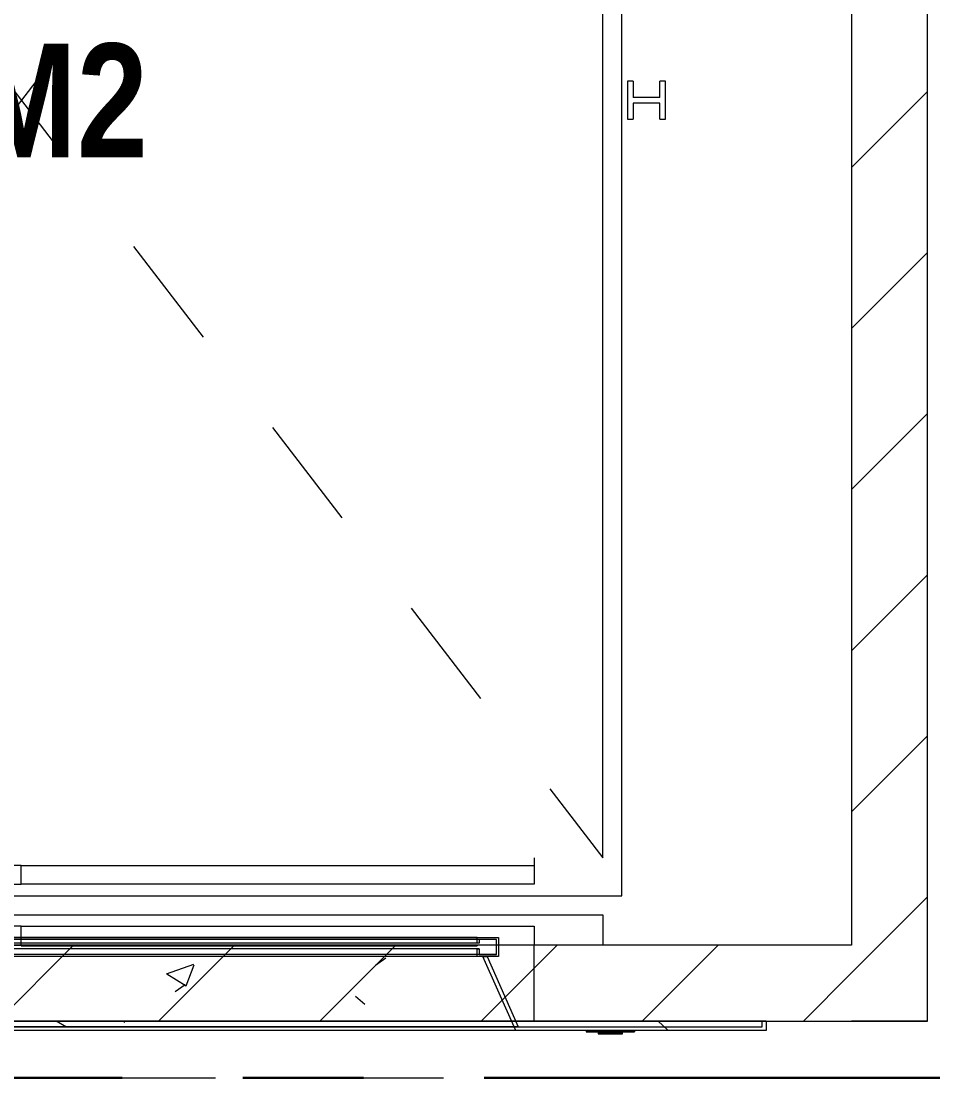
# Model space of a CAD drawing. Header units: millimetres. Extents: x -4000 to 187956, y -58990 to 162485.
# Drawn here: x 57964 to 60364, y 73450 to 76233 of the extents above; entities that cross this region are included whole.
import ezdxf

# ---------------------------------------------------------------- set-up
doc = ezdxf.new("R2010")
doc.units = ezdxf.units.MM
for name, pattern in [('Dash', [600, 300, -300]), ('Dash_2_', [635, 317.5, -317.5]), ('Grid Line', [2222.5, 1270, -317.5, 317.5, -317.5]), ('Grid Line 12_5mm', [2150, 1250, -300, 300, -300])]:
    doc.linetypes.add(name, pattern=pattern)
for name, color, linetype, lineweight in [('A-ANNO-NOTE', 131, 'Continuous', 9), ('A-DETL-GENF', 92, 'Continuous', 9), ('A-DOOR', 31, 'Continuous', 13), ('A-DOOR-HDLN', 31, 'Dash_2_', 13), ('A-WALL', 113, 'Continuous', 13), ('A-WALL-PATT', 111, 'Continuous', 13), ('S-GRID', 1, 'Continuous', 30)]:
    doc.layers.add(name, color=color, linetype=linetype, lineweight=lineweight)
doc.styles.add('Arial_B', font='arialbd.ttf', dxfattribs={"width": 0.8, "height": 300})
pattern_1 = [(45, (0, 0), (-212.132, 212.132), [])]

# ---------------------------------------------------------------- blocks, each defined once
blk = doc.blocks.new('VSC-THANG MÁY 2 - 2700-V771-FFS - TANG 1')
at = {"layer": 'A-DOOR', "lineweight": 9}
h = blk.add_hatch(dxfattribs=at)
h.set_pattern_fill('FP_17', color=256, style=0, pattern_type=2)
h.set_pattern_definition([(47.432, (-57889.85, -60374.96), (728.7362, -58.247), [72.407, -796.475]), (355.43, (-57889.85, -60374.96), (-140.967, 698.1575), [60.922, -670.139]), (101.416, (-57829.1, -60379.8), (587.761, 639.9163), [59.354, -652.893]), (43.595, (-57889.85, -60189.3), (1084.318, -153.623), [109.267, -1201.932]), (97.257, (-57799.5, -60202.1), (949.62, 904.137), [88.859, -977.451]), (351.936, (-57889.8, -60189.3), (949.615, 904.142), [91.262, -1003.884]), (19.325, (-57788.25, -60235.73), (606.4603, -373.6914), [75.386, -829.248]), (328.359, (-57788.25, -60235.7), (247.2065, 673.0574), [59.362, -652.985]), (69.832, (-57737.7, -60266.9), (853.6665, 299.36), [59.752, -657.268]), (35.03, (-57889.85, -60374.96), (12.3541, 308.97945), [32.484, -609.321, 32.484, -1279.179]), (35.03, (-57889.85, -60374.96), (12.3541, 308.97945), [-674.288, -627.039, 32.484, -619.656]), (6.858, (-57889.85, -60374.96), (267.2793, 366.0778), [33.481, -354.084, 33.481, -868.977]), (6.858, (-57889.85, -60374.96), (267.2793, 366.0778), [-421.045, -612.799, 33.481, -222.697]), (329.801, (-58116.42, -60374.96), (542.3639, -20.93374), [32.718, -215.143, 32.718, -1766.749]), (329.801, (-58116.42, -60374.96), (542.3639, -20.93374), [-280.578, -740.607, 32.718, -993.424]), (320.067, (-58218, -60374.96), (592.5175, 92.9141), [32.237, -285.252, 32.237, -1191.805]), (320.067, (-58218, -60374.96), (592.5175, 92.9141), [-349.726, -473.791, 32.237, -685.776])])
h.paths.add_polyline_path([(1383, -100), (1300.6, 85), (-1150.6, 85), (-1233, -100), (487.5, -100)])
h = blk.add_hatch(dxfattribs=at)
h.set_pattern_fill('FP_18', color=256, style=0, pattern_type=2)
h.set_pattern_definition([(50, (-57889.85, -73684.7), (728.7365, -63.756), [76.2, -838.2]), (355, (-57889.85, -73684.7), (-140.9716, 764.2276), [60.96, -670.56]), (100.451, (-57829.1, -73690), (587.77, 700.467), [64.76, -712.36]), (46.184, (-57889.85, -73481.5), (1084.316, -168.171), [114.3, -1257.3]), (96.636, (-57799.5, -73495.5), (949.61, 989.71), [97.14, -1068.54]), (351.184, (-57889.8, -73481.5), (949.62, 989.701), [91.44, -1005.84]), (21, (-57788.25, -73532.3), (606.458, -409.0606), [76.2, -838.2]), (326, (-57788.25, -73532.3), (247.2083, 736.753), [60.96, -670.56]), (71.451, (-57737.7, -73566.4), (853.668, 327.6855), [64.76, -712.36]), (37.5, (-57889.85, -73684.7), (12.3547, 338.2201), [33.528, -628.904, 33.528, -647.192, -673.1]), (37.5, (-57889.85, -73684.7), (12.3547, 338.2201), [-1343.152, 33.528, -639.572]), (7.5, (-57889.85, -73684.7), (267.2789, 400.7221), [33.528, -354.584, 33.528, -613.664, -256.54]), (7.5, (-57889.85, -73684.7), (267.2789, 400.7221), [-1035.304, 33.528, -223.012]), (327.5, (-58116.42, -73684.7), (542.3633, -22.91534), [33.528, -220.472, 33.528, -1810.512]), (327.5, (-58116.42, -73684.7), (542.3633, -22.91534), [-287.528, -758.952, 33.528, -1018.032]), (317.5, (-58218, -73684.7), (592.517, 101.707), [33.528, -296.672, 33.528, -1239.52]), (317.5, (-58218, -73684.7), (592.517, 101.707), [-363.728, -492.76, 33.528, -713.232])])
h.paths.add_polyline_path([(2035, -110), (2035, -85), (-1885, -85), (-1885, -110), (1621.2, -110)])
at = {"layer": 'A-DETL-GENF', "color": 250}
for p, q in [((1670, 2390), (1670, 2290)), ((1685, 2390), (1670, 2390)), ((1685, 2390), (1685, 2347.5)), ((1770, 2390), (1755, 2390)), ((1755, 2347.5), (1755, 2390)), ((1770, 2290), (1770, 2390)), ((1755, 2347.5), (1685, 2347.5)), ((1755, 2332.5), (1685, 2332.5)), ((1685, 2332.5), (1685, 2290)), ((1755, 2290), (1755, 2332.5)), ((1670, 2290), (1685, 2290)), ((1755, 2290), (1770, 2290))]:
    blk.add_line(p, q, dxfattribs=at)
at = {"layer": 'A-DOOR', "color": 5, "lineweight": 15}
for p, q in [((-1180.9, 135), (1330.9, 135)), ((1330.9, 135), (1330.9, 115)), ((2035, -110), (-1885, -110)), ((1561.5, -110), (1561.5, -113.2)), ((1688.5, -113.2), (1688.5, -110)), ((2035, -85), (2035, -110)), ((1688.5, -113.2), (1561.5, -113.2)), ((1593.3, -113.2), (1593.3, -116.3)), ((1593.3, -116.3), (1597.5, -116.3)), ((1593.4, -116.3), (1593.4, -118.5)), ((1593.4, -118.5), (1594.5, -118.5)), ((1593.4, -118.5), (1656.9, -118.5)), ((1594.8, -113.2), (1594.8, -114.8)), ((1597.7, -116.3), (1602.5, -116.3)), ((1602.7, -116.3), (1609.1, -116.3)), ((1616.8, -116.3), (1609.3, -116.3)), ((1609.3, -116.3), (1616.8, -116.3)), ((1625, -116.3), (1617, -116.3)), ((1656.9, -116.3), (1625.2, -116.3)), ((1655.2, -114.8), (1655.2, -113.2)), ((1655.7, -116.3), (1656.8, -116.3)), ((1655.9, -118.5), (1656.9, -118.5)), ((1656.8, -116.3), (1656.8, -113.2)), ((1656.9, -118.5), (1656.9, -116.3))]:
    blk.add_line(p, q, dxfattribs=at)
at = {"layer": 'A-DOOR', "color": 171, "lineweight": 15}
for p, q in [((1325.9, 130), (-1175.9, 130)), ((1280, 130), (-1130, 130)), ((1280, 120), (-1130, 120)), ((1275, 135), (-1125, 135)), ((1275, 130), (1275, 135)), ((1275, 135), (1330.9, 135)), ((1275, 130), (1275, 135)), ((1325.9, 130), (1280, 130)), ((1280, 130), (1280, 120)), ((1325.9, 115), (1325.9, 130)), ((1325.9, 115), (1325.9, 130)), ((1330.9, 135), (1330.9, 115)), ((1330.9, 115), (1330.9, 85)), ((1330.9, 85), (-1180.9, 85)), ((1300.6, 85), (1383, -100)), ((-1885, -85), (2035, -85)), ((-1875, -100), (2025, -100)), ((1383, -100), (-1233, -100)), ((1376.5, -110), (-1226.5, -110)), ((1376.5, -110), (1372.1, -100)), ((1376.5, -110), (1372.1, -100)), ((1561.5, -110), (1376.5, -110)), ((1383, -100), (2025, -100)), ((1561.5, -110), (1688.5, -110)), ((1561.5, -110), (1561.5, -113.2)), ((1593.3, -110), (1593.3, -113.2)), ((1594.8, -110), (1594.8, -113.2)), ((1655.2, -113.2), (1655.2, -110)), ((1656.8, -113.2), (1656.8, -110)), ((1688.5, -110), (1688.5, -113.2)), ((2035, -110), (1688.5, -110)), ((2025, -100), (2025, -85)), ((2025, -100), (2025, -85)), ((2035, -85), (2035, -110)), ((1561.5, -113.2), (1593.3, -113.2)), ((1593.3, -113.2), (1593.3, -116.3)), ((1593.3, -116.3), (1594.3, -116.3)), ((1593.3, -116.3), (1594.3, -116.3)), ((1597.4, -116.3), (1593.4, -116.3)), ((1594.5, -116.3), (1593.4, -116.3)), ((1594.5, -118.5), (1608.6, -118.5)), ((1594.8, -114.8), (1595.9, -114.8)), ((1594.8, -114.8), (1598.7, -114.8)), ((1602.5, -116.3), (1597.7, -116.3)), ((1598.9, -114.8), (1602.4, -114.8)), ((1609.1, -116.3), (1602.7, -116.3)), ((1604.1, -114.8), (1609.1, -114.8)), ((1608.7, -118.5), (1606.1, -118.5)), ((1608.7, -118.5), (1606.1, -118.5)), ((1641.1, -118.5), (1609.2, -118.5)), ((1641.1, -118.5), (1609.2, -118.5)), ((1611, -114.8), (1616.8, -114.8)), ((1617, -116.3), (1625, -116.3)), ((1617.2, -114.8), (1632.8, -114.8)), ((1625.2, -116.3), (1633.2, -116.3)), ((1633.2, -114.8), (1640.1, -114.8)), ((1633.4, -116.3), (1640.9, -116.3)), ((1640.9, -114.8), (1646.3, -114.8)), ((1641.1, -116.3), (1647.5, -116.3)), ((1644.2, -118.5), (1641.7, -118.5)), ((1644.2, -118.5), (1641.7, -118.5)), ((1641.7, -118.5), (1655.9, -118.5)), ((1647.6, -114.8), (1652.7, -114.8)), ((1647.7, -116.3), (1652.5, -116.3)), ((1652.7, -116.3), (1655.7, -116.3)), ((1654.1, -114.8), (1655.2, -114.8)), ((1654.1, -114.8), (1655.2, -114.8)), ((1655.7, -116.3), (1656.8, -116.3)), ((1655.7, -116.3), (1656.8, -116.3)), ((1656.9, -116.3), (1655.9, -116.3)), ((1656.8, -113.2), (1688.5, -113.2)), ((1656.8, -116.3), (1656.8, -113.2))]:
    blk.add_line(p, q, dxfattribs=at)
at = {"layer": 'A-DOOR', "color": 161, "lineweight": 15}
for p, q in [((1275, 120), (-1125, 120)), ((75, 113), (75, 115)), ((75, 115), (1275, 115)), ((1275, 113), (75, 113)), ((1275, 120), (1275, 130)), ((1275, 120), (1275, 130)), ((1280, 120), (1275, 120)), ((1275, 115), (1275, 113)), ((1280, 130), (1280, 120)), ((1325.9, 90), (1325.9, 115)), ((1325.9, 90), (1325.9, 115)), ((1330.9, 115), (1330.9, 85)), ((1325.9, 90), (-1175.9, 90)), ((1300.6, 85), (-1150.6, 85)), ((1280, 105), (-1130, 105)), ((1280, 90), (-1130, 90)), ((1275, 85), (1275, 90)), ((1275, 85), (1275, 90)), ((1280, 105), (1280, 90)), ((1280, 90), (1325.9, 90)), ((1372.1, -100), (1289.7, 85)), ((1372.1, -100), (1289.7, 85)), ((1330.9, 85), (1300.6, 85)), ((1300.6, 85), (1383, -100)), ((2025, -85), (-1875, -85)), ((1593.3, -110), (1561.5, -110)), ((1593.3, -110), (1561.5, -110)), ((1593.3, -110), (1593.3, -113.2)), ((1655.7, -110), (1593.3, -110)), ((1656.8, -110), (1655.7, -110)), ((1688.5, -110), (1656.8, -110)), ((1656.8, -113.2), (1656.8, -110)), ((1688.5, -110), (1656.8, -110)), ((2035, -85), (2025, -85)), ((1593.3, -113.2), (1593.3, -116.3)), ((1593.3, -116.3), (1594.3, -116.3)), ((1593.3, -116.3), (1594.3, -116.3)), ((1594.8, -113.2), (1594.8, -114.8)), ((1594.8, -113.2), (1594.8, -114.8)), ((1597.3, -116.3), (1594.8, -116.3)), ((1597.3, -116.3), (1594.8, -116.3)), ((1595.9, -114.8), (1598.7, -114.8)), ((1602.4, -116.3), (1597.5, -116.3)), ((1602.4, -116.3), (1597.5, -116.3)), ((1598.9, -114.8), (1602.4, -114.8)), ((1609.1, -116.3), (1603.7, -116.3)), ((1608.6, -116.3), (1603.7, -116.3)), ((1604.1, -114.8), (1609.1, -114.8)), ((1606.1, -116.3), (1608.7, -116.3)), ((1606.1, -116.3), (1606.8, -116.3)), ((1606.8, -116.3), (1608.7, -116.3)), ((1609.2, -116.3), (1615.7, -116.3)), ((1609.2, -116.3), (1615.7, -116.3)), ((1609.3, -118.5), (1620.2, -118.5)), ((1616.8, -116.3), (1609.9, -116.3)), ((1611, -114.8), (1616.8, -114.8)), ((1616.9, -116.3), (1625, -116.3)), ((1616.9, -116.3), (1620.3, -116.3)), ((1617.2, -114.8), (1618.8, -114.8)), ((1625, -116.3), (1617.2, -116.3)), ((1620.8, -114.8), (1619.6, -114.8)), ((1619.6, -114.8), (1620.8, -114.8)), ((1620.3, -116.3), (1625, -116.3)), ((1620.8, -113.3), (1620.8, -114.8)), ((1622.5, -114.8), (1620.8, -114.8)), ((1620.8, -114.8), (1622.5, -114.8)), ((1621.2, -118.5), (1641.1, -118.5)), ((1622.5, -114.8), (1622.5, -113.2)), ((1622.5, -113.2), (1622.5, -114.8)), ((1622.5, -113.2), (1622.5, -114.8)), ((1622.5, -114.8), (1627.1, -114.8)), ((1627.1, -114.8), (1622.5, -114.8)), ((1625.2, -116.3), (1633.3, -116.3)), ((1625.2, -116.3), (1633.3, -116.3)), ((1632.8, -116.3), (1625.2, -116.3)), ((1627.5, -113.2), (1627.5, -114.4)), ((1627.5, -113.2), (1627.5, -114.4)), ((1627.5, -113.2), (1627.5, -114.4)), ((1627.5, -114.8), (1629.2, -114.8)), ((1629.2, -114.8), (1627.5, -114.8)), ((1629.2, -113.2), (1629.2, -114.8)), ((1629.2, -114.8), (1630.4, -114.8)), ((1630.4, -114.8), (1629.2, -114.8)), ((1630.4, -113.2), (1630.4, -114.8)), ((1630.4, -114.8), (1632.8, -114.8)), ((1633.2, -114.8), (1640.1, -114.8)), ((1640.1, -116.3), (1633.4, -116.3)), ((1633.5, -116.3), (1638.7, -116.3)), ((1633.5, -116.3), (1638.7, -116.3)), ((1638.7, -116.3), (1641, -116.3)), ((1638.7, -116.3), (1641, -116.3)), ((1640.9, -114.8), (1646.3, -114.8)), ((1646.3, -116.3), (1641.1, -116.3)), ((1641.7, -116.3), (1644.2, -116.3)), ((1641.7, -116.3), (1644.2, -116.3)), ((1646.3, -116.3), (1641.8, -116.3)), ((1647.6, -114.8), (1652.7, -114.8)), ((1652.7, -116.3), (1647.8, -116.3)), ((1652.7, -116.3), (1647.8, -116.3)), ((1655.2, -116.3), (1652.9, -116.3)), ((1655.2, -116.3), (1652.9, -116.3)), ((1655.2, -114.8), (1655.2, -113.2)), ((1655.2, -114.8), (1655.2, -113.2)), ((1655.7, -116.3), (1656.8, -116.3)), ((1655.7, -116.3), (1656.8, -116.3)), ((1656.8, -116.3), (1656.8, -113.2))]:
    blk.add_line(p, q, dxfattribs=at)
at = {"layer": 'A-DOOR', "color": 151, "lineweight": 15}
for p, q in [((75, 115), (75, 113)), ((75, 115), (1275, 115)), ((75, 113), (1275, 113)), ((1275, 115), (1275, 113)), ((1289.7, 85), (-1139.7, 85)), ((1275, 105), (-1125, 105)), ((1275, 85), (-1125, 85)), ((1275, 90), (1275, 105)), ((1275, 105), (1280, 105)), ((1275, 90), (1275, 105)), ((1300.6, 85), (1275, 85)), ((1280, 105), (1280, 90)), ((1289.7, 85), (1300.6, 85)), ((1594.3, -110), (1593.3, -110)), ((1594.3, -110), (1593.3, -110)), ((1593.3, -110), (1593.3, -113.2)), ((1602.4, -110), (1594.8, -110)), ((1595.9, -110), (1594.8, -110)), ((1594.8, -110), (1594.8, -113.2)), ((1594.8, -110), (1594.8, -113.2)), ((1594.8, -110), (1595.9, -110)), ((1594.8, -110), (1602.4, -110)), ((1609.1, -110), (1603.7, -110)), ((1603.7, -110), (1609.1, -110)), ((1616.8, -110), (1609.9, -110)), ((1609.9, -110), (1616.8, -110)), ((1632.8, -110), (1617.2, -110)), ((1617.2, -110), (1632.8, -110)), ((1619.6, -110), (1619.6, -113.2)), ((1619.6, -110), (1619.6, -113.2)), ((1620.8, -110), (1620.8, -112.6)), ((1620.8, -110), (1620.8, -112.6)), ((1622.5, -111.5), (1622.5, -110)), ((1622.5, -110), (1622.5, -111.5)), ((1622.5, -110), (1622.5, -111.5)), ((1622.5, -111.5), (1622.5, -110)), ((1622.5, -110), (1622.5, -111.5)), ((1622.5, -110), (1622.5, -111.5)), ((1627.5, -110), (1627.5, -113.2)), ((1627.5, -110), (1627.5, -113.2)), ((1627.5, -110), (1627.5, -113.2)), ((1627.5, -110), (1627.5, -113.2)), ((1627.5, -110), (1627.5, -113.2)), ((1627.5, -110), (1627.5, -113.2)), ((1629.2, -110), (1629.2, -112.2)), ((1629.2, -110), (1629.2, -112.2)), ((1630.4, -110), (1630.4, -111.5)), ((1630.4, -110), (1630.4, -111.5)), ((1640.1, -110), (1633.2, -110)), ((1633.2, -110), (1640.1, -110)), ((1646.3, -110), (1640.9, -110)), ((1640.9, -110), (1646.3, -110)), ((1655.2, -110), (1647.6, -110)), ((1647.6, -110), (1655.2, -110)), ((1655.2, -110), (1654.1, -110)), ((1654.1, -110), (1655.2, -110)), ((1655.2, -113.2), (1655.2, -111)), ((1655.2, -113.2), (1655.2, -111)), ((1656.8, -110), (1655.7, -110)), ((1656.8, -110), (1655.7, -110)), ((1656.8, -113.2), (1656.8, -110)), ((1593.3, -116.3), (1594.3, -116.3)), ((1594.8, -114.8), (1595.9, -114.8)), ((1594.8, -114.8), (1595.9, -114.8)), ((1594.8, -114.8), (1595.9, -114.8)), ((1594.8, -114.8), (1595.9, -114.8)), ((1597.4, -116.3), (1595.6, -116.3)), ((1595.6, -116.3), (1597.5, -116.3)), ((1595.6, -116.3), (1597.5, -116.3)), ((1602.5, -116.3), (1597.7, -116.3)), ((1597.7, -116.3), (1602.5, -116.3)), ((1597.7, -116.3), (1602.5, -116.3)), ((1608.6, -116.3), (1603.6, -116.3)), ((1603.6, -116.3), (1608.6, -116.3)), ((1603.6, -116.3), (1608.6, -116.3)), ((1615.6, -116.3), (1609.9, -116.3)), ((1620.2, -116.3), (1617.2, -116.3)), ((1619.6, -114.8), (1620.7, -114.8)), ((1621.2, -113.2), (1621.2, -114.8)), ((1622.5, -113.2), (1621.2, -113.2)), ((1621.2, -113.2), (1622.5, -113.2)), ((1622.5, -114.8), (1621.2, -114.8)), ((1621.2, -114.8), (1622.5, -114.8)), ((1625, -116.3), (1621.2, -116.3)), ((1622.5, -113.2), (1622.5, -111.9)), ((1622.5, -111.9), (1622.5, -113.2)), ((1622.5, -111.9), (1622.5, -113.2)), ((1622.5, -113.2), (1622.5, -111.9)), ((1622.5, -111.9), (1622.5, -113.2)), ((1622.5, -111.9), (1622.5, -113.2)), ((1622.5, -113.2), (1622.5, -114.8)), ((1622.5, -113.2), (1627.5, -113.2)), ((1627.5, -113.2), (1622.5, -113.2)), ((1622.5, -114.8), (1627.1, -114.8)), ((1632.8, -116.3), (1625.2, -116.3)), ((1627.5, -113.2), (1627.5, -114.4)), ((1627.5, -114.8), (1628.8, -114.8)), ((1628.8, -114.8), (1627.5, -114.8)), ((1627.6, -113.2), (1629.1, -113.2)), ((1629.1, -113.2), (1627.6, -113.2)), ((1628.8, -113.4), (1628.8, -114.8)), ((1629.2, -113.2), (1630.4, -113.2)), ((1630.4, -113.2), (1629.2, -113.2)), ((1629.3, -114.8), (1630.4, -114.8)), ((1640.1, -116.3), (1633.4, -116.3)), ((1646.4, -116.3), (1641.7, -116.3)), ((1641.8, -116.3), (1646.4, -116.3)), ((1641.8, -116.3), (1646.4, -116.3)), ((1652.5, -116.3), (1647.6, -116.3)), ((1647.7, -116.3), (1652.5, -116.3)), ((1647.7, -116.3), (1652.5, -116.3)), ((1654.4, -116.3), (1652.7, -116.3)), ((1652.7, -116.3), (1654.4, -116.3)), ((1652.7, -116.3), (1654.4, -116.3)), ((1654.1, -114.8), (1655.2, -114.8)), ((1654.1, -114.8), (1655.2, -114.8)), ((1654.1, -114.8), (1655.2, -114.8)), ((1654.1, -114.8), (1655.2, -114.8)), ((1655.7, -116.3), (1656.8, -116.3))]:
    blk.add_line(p, q, dxfattribs=at)
at = {"layer": 'A-DOOR', "color": 255, "lineweight": 15}
for p, q in [((1594.3, -110), (1593.3, -110)), ((1594.3, -110), (1593.3, -110)), ((1598.9, -110), (1595.9, -110)), ((1595.9, -110), (1598.9, -110)), ((1602.4, -110), (1598.9, -110)), ((1598.9, -110), (1602.4, -110)), ((1609.1, -110), (1603.7, -110)), ((1603.7, -110), (1609.1, -110)), ((1616.8, -110), (1609.9, -110)), ((1609.9, -110), (1616.8, -110)), ((1619.6, -110), (1617.2, -110)), ((1617.2, -110), (1619.6, -110)), ((1620.8, -110), (1619.6, -110)), ((1619.6, -110), (1620.8, -110)), ((1620.8, -110), (1619.6, -110)), ((1619.6, -110), (1620.8, -110)), ((1622.5, -110), (1620.8, -110)), ((1620.8, -110), (1622.5, -110)), ((1622.5, -110), (1620.8, -110)), ((1620.8, -110), (1622.5, -110)), ((1621.2, -110), (1621.2, -112.3)), ((1621.2, -110), (1621.2, -112.3)), ((1622.5, -110), (1627.5, -110)), ((1627.5, -110), (1622.5, -110)), ((1622.5, -110), (1622.5, -111.5)), ((1622.5, -110), (1627.5, -110)), ((1627.5, -110), (1622.5, -110)), ((1622.5, -110), (1622.5, -111.5)), ((1627.5, -110), (1629.2, -110)), ((1629.2, -110), (1627.5, -110)), ((1627.5, -110), (1627.5, -113.2)), ((1627.5, -110), (1629.2, -110)), ((1629.2, -110), (1627.5, -110)), ((1627.5, -110), (1627.5, -113.2)), ((1628.8, -110), (1628.8, -112.5)), ((1628.8, -110), (1628.8, -112.5)), ((1629.2, -110), (1630.4, -110)), ((1630.4, -110), (1629.2, -110)), ((1629.2, -110), (1630.4, -110)), ((1630.4, -110), (1629.2, -110)), ((1632.8, -110), (1630.4, -110)), ((1630.4, -110), (1632.8, -110)), ((1640.1, -110), (1633.2, -110)), ((1633.2, -110), (1640.1, -110)), ((1646.3, -110), (1640.9, -110)), ((1640.9, -110), (1646.3, -110)), ((1651.1, -110), (1647.6, -110)), ((1647.6, -110), (1651.1, -110)), ((1654.1, -110), (1651.1, -110)), ((1651.1, -110), (1654.1, -110)), ((1656.8, -110), (1655.7, -110)), ((1656.8, -110), (1655.7, -110)), ((1594.8, -113.2), (1594.8, -114.8)), ((1595.9, -116.3), (1594.8, -116.3)), ((1595.9, -116.3), (1594.8, -116.3)), ((1597.3, -116.3), (1595.9, -116.3)), ((1597.3, -116.3), (1595.9, -116.3)), ((1597.3, -114.8), (1598.7, -114.8)), ((1597.3, -114.8), (1598.7, -114.8)), ((1598.9, -116.3), (1597.5, -116.3)), ((1598.9, -116.3), (1597.5, -116.3)), ((1598.9, -114.8), (1602.4, -114.8)), ((1598.9, -114.8), (1602.4, -114.8)), ((1602.4, -116.3), (1598.9, -116.3)), ((1602.4, -116.3), (1598.9, -116.3)), ((1608.6, -116.3), (1603.7, -116.3)), ((1608.7, -116.3), (1604.4, -116.3)), ((1605.1, -114.8), (1609.1, -114.8)), ((1605.1, -114.8), (1609.1, -114.8)), ((1615.6, -116.3), (1609.9, -116.3)), ((1609.9, -116.3), (1615.6, -116.3)), ((1609.9, -116.3), (1615.6, -116.3)), ((1611.7, -114.8), (1616.8, -114.8)), ((1611.7, -114.8), (1616.8, -114.8)), ((1617.2, -114.8), (1618.8, -114.8)), ((1617.2, -114.8), (1618.8, -114.8)), ((1620.2, -116.3), (1617.2, -116.3)), ((1617.2, -116.3), (1620.2, -116.3)), ((1617.2, -116.3), (1620.2, -116.3)), ((1621.2, -113.2), (1620.8, -113.2)), ((1620.8, -113.2), (1621.2, -113.2)), ((1622.5, -113.2), (1621.2, -113.2)), ((1621.2, -113.2), (1622.5, -113.2)), ((1622.5, -114.8), (1621.2, -114.8)), ((1621.2, -114.8), (1622.5, -114.8)), ((1625, -116.3), (1621.2, -116.3)), ((1621.2, -116.3), (1625, -116.3)), ((1621.2, -116.3), (1625, -116.3)), ((1622.5, -111.9), (1622.5, -113.2)), ((1622.5, -111.9), (1622.5, -113.2)), ((1622.5, -113.2), (1622.5, -114.8)), ((1625, -116.3), (1625, -114.8)), ((1632.8, -116.3), (1625.2, -116.3)), ((1625.2, -116.3), (1632.8, -116.3)), ((1625.2, -116.3), (1632.8, -116.3)), ((1627.5, -113.2), (1627.5, -114.4)), ((1627.5, -114.8), (1628.8, -114.8)), ((1628.8, -114.8), (1627.5, -114.8)), ((1630.4, -114.8), (1632.8, -114.8)), ((1630.4, -114.8), (1632.8, -114.8)), ((1633.2, -114.8), (1634.7, -114.8)), ((1633.2, -114.8), (1634.7, -114.8)), ((1640.1, -116.3), (1633.4, -116.3)), ((1633.4, -116.3), (1640.1, -116.3)), ((1633.4, -116.3), (1640.1, -116.3)), ((1635.2, -114.8), (1640.1, -114.8)), ((1635.2, -114.8), (1640.1, -114.8)), ((1645.6, -116.3), (1641.7, -116.3)), ((1646.3, -116.3), (1641.8, -116.3)), ((1642.7, -114.8), (1646.3, -114.8)), ((1642.7, -114.8), (1646.3, -114.8)), ((1645.6, -114.8), (1645.6, -116.3)), ((1647.7, -114.8), (1651.1, -114.8)), ((1647.7, -114.8), (1651.1, -114.8)), ((1651.1, -116.3), (1647.8, -116.3)), ((1651.1, -116.3), (1647.8, -116.3)), ((1652.7, -116.3), (1651.1, -116.3)), ((1652.7, -116.3), (1651.1, -116.3)), ((1654.1, -116.3), (1652.9, -116.3)), ((1654.1, -116.3), (1652.9, -116.3)), ((1655.2, -116.3), (1654.1, -116.3)), ((1655.2, -116.3), (1654.1, -116.3)), ((1655.2, -114.8), (1655.2, -113.2))]:
    blk.add_line(p, q, dxfattribs=at)
at = {"layer": 'A-DOOR', "color": 50, "lineweight": 15}
for p, q in [((1594.3, -110), (1593.3, -110)), ((1595.9, -110), (1594.8, -110)), ((1595.9, -110), (1594.8, -110)), ((1595.9, -110), (1594.8, -110)), ((1595.9, -110), (1594.8, -110)), ((1594.8, -110), (1595.9, -110)), ((1594.8, -110), (1595.9, -110)), ((1594.8, -110), (1594.8, -113.2)), ((1595.9, -110), (1594.8, -110)), ((1595.9, -110), (1594.8, -110)), ((1594.8, -110), (1595.9, -110)), ((1594.8, -110), (1595.9, -110)), ((1597.5, -110), (1595.6, -110)), ((1597.5, -110), (1595.6, -110)), ((1597.5, -110), (1595.6, -110)), ((1597.5, -110), (1595.6, -110)), ((1597.5, -110), (1595.6, -110)), ((1602.5, -110), (1595.9, -110)), ((1598.9, -110), (1595.9, -110)), ((1598.9, -110), (1595.9, -110)), ((1598.9, -110), (1595.9, -110)), ((1598.9, -110), (1595.9, -110)), ((1595.9, -110), (1598.9, -110)), ((1595.9, -110), (1598.9, -110)), ((1598.9, -110), (1595.9, -110)), ((1598.9, -110), (1595.9, -110)), ((1595.9, -110), (1598.9, -110)), ((1595.9, -110), (1602.4, -110)), ((1602.5, -110), (1595.9, -110)), ((1602.5, -110), (1597.5, -110)), ((1602.5, -110), (1597.5, -110)), ((1602.5, -110), (1597.5, -110)), ((1602.5, -110), (1597.5, -110)), ((1602.5, -110), (1597.5, -110)), ((1602.4, -110), (1598.9, -110)), ((1602.4, -110), (1598.9, -110)), ((1602.4, -110), (1598.9, -110)), ((1602.4, -110), (1598.9, -110)), ((1598.9, -110), (1602.4, -110)), ((1598.9, -110), (1602.4, -110)), ((1602.4, -110), (1598.9, -110)), ((1602.4, -110), (1598.9, -110)), ((1598.9, -110), (1602.4, -110)), ((1609.1, -110), (1603.6, -110)), ((1609.1, -110), (1603.6, -110)), ((1609.1, -110), (1603.6, -110)), ((1609.1, -110), (1603.6, -110)), ((1609.1, -110), (1603.6, -110)), ((1609.1, -110), (1603.7, -110)), ((1609.1, -110), (1603.7, -110)), ((1609.1, -110), (1603.7, -110)), ((1609.1, -110), (1603.7, -110)), ((1609.1, -110), (1603.7, -110)), ((1603.7, -110), (1609.1, -110)), ((1603.7, -110), (1609.1, -110)), ((1609.1, -110), (1603.7, -110)), ((1609.1, -110), (1603.7, -110)), ((1603.7, -110), (1609.1, -110)), ((1603.7, -110), (1609.1, -110)), ((1609.1, -110), (1603.7, -110)), ((1616.8, -110), (1609.9, -110)), ((1616.8, -110), (1609.9, -110)), ((1616.8, -110), (1609.9, -110)), ((1616.8, -110), (1609.9, -110)), ((1616.8, -110), (1609.9, -110)), ((1616.8, -110), (1609.9, -110)), ((1616.8, -110), (1609.9, -110)), ((1609.9, -110), (1616.8, -110)), ((1609.9, -110), (1616.8, -110)), ((1616.8, -110), (1609.9, -110)), ((1616.8, -110), (1609.9, -110)), ((1616.8, -110), (1609.9, -110)), ((1616.8, -110), (1609.9, -110)), ((1616.8, -110), (1609.9, -110)), ((1609.9, -110), (1616.8, -110)), ((1609.9, -110), (1616.8, -110)), ((1616.8, -110), (1609.9, -110)), ((1619.6, -110), (1617.2, -110)), ((1619.6, -110), (1617.2, -110)), ((1619.6, -110), (1617.2, -110)), ((1619.6, -110), (1617.2, -110)), ((1619.6, -110), (1617.2, -110)), ((1619.6, -110), (1617.2, -110)), ((1619.6, -110), (1617.2, -110)), ((1617.2, -110), (1619.6, -110)), ((1617.2, -110), (1619.6, -110)), ((1619.6, -110), (1617.2, -110)), ((1619.6, -110), (1617.2, -110)), ((1619.6, -110), (1617.2, -110)), ((1619.6, -110), (1617.2, -110)), ((1619.6, -110), (1617.2, -110)), ((1617.2, -110), (1619.6, -110)), ((1617.2, -110), (1619.6, -110)), ((1619.6, -110), (1617.2, -110)), ((1620.7, -110), (1619.6, -110)), ((1620.8, -110), (1619.6, -110)), ((1620.7, -110), (1619.6, -110)), ((1620.7, -110), (1619.6, -110)), ((1620.7, -110), (1619.6, -110)), ((1620.7, -110), (1619.6, -110)), ((1620.7, -110), (1619.6, -110)), ((1620.7, -110), (1619.6, -110)), ((1619.6, -110), (1620.7, -110)), ((1619.6, -110), (1620.7, -110)), ((1620.7, -110), (1619.6, -110)), ((1619.6, -110), (1620.7, -110)), ((1620.7, -110), (1619.6, -110)), ((1620.7, -110), (1619.6, -110)), ((1620.7, -110), (1619.6, -110)), ((1620.7, -110), (1619.6, -110)), ((1619.6, -110), (1620.7, -110)), ((1619.6, -110), (1620.7, -110)), ((1620.8, -110), (1619.6, -110)), ((1622.5, -110), (1621.2, -110)), ((1622.5, -110), (1621.2, -110)), ((1621.2, -110), (1622.5, -110)), ((1622.5, -110), (1621.2, -110)), ((1621.2, -110), (1622.5, -110)), ((1622.5, -110), (1621.2, -110)), ((1622.5, -110), (1621.2, -110)), ((1621.2, -110), (1622.5, -110)), ((1622.5, -110), (1621.2, -110)), ((1621.2, -110), (1622.5, -110)), ((1622.5, -110), (1621.2, -110)), ((1622.5, -110), (1621.2, -110)), ((1622.5, -110), (1621.2, -110)), ((1622.5, -110), (1621.2, -110)), ((1622.5, -110), (1621.2, -110)), ((1622.5, -110), (1621.2, -110)), ((1621.2, -110), (1622.5, -110)), ((1621.2, -110), (1622.5, -110)), ((1622.5, -110), (1621.2, -110)), ((1621.2, -110), (1622.5, -110)), ((1622.5, -110), (1621.2, -110)), ((1622.5, -110), (1621.2, -110)), ((1622.5, -110), (1621.2, -110)), ((1622.5, -110), (1621.2, -110)), ((1621.2, -110), (1622.5, -110)), ((1621.2, -110), (1622.5, -110)), ((1622.5, -110), (1621.2, -110)), ((1625, -110), (1622.5, -110)), ((1622.5, -110), (1622.5, -111.5)), ((1622.5, -110), (1622.5, -111.5)), ((1627.5, -110), (1622.5, -110)), ((1622.5, -110), (1622.5, -111.5)), ((1622.5, -110), (1622.5, -111.5)), ((1625, -110), (1622.5, -110)), ((1627.5, -110), (1622.5, -110)), ((1625, -110), (1622.5, -110)), ((1627.5, -110), (1622.5, -110)), ((1625, -110), (1622.5, -110)), ((1625, -110), (1622.5, -110)), ((1622.5, -110), (1627.5, -110)), ((1622.5, -110), (1625, -110)), ((1625, -110), (1622.5, -110)), ((1622.5, -110), (1625, -110)), ((1625, -110), (1622.5, -110)), ((1625, -110), (1622.5, -110)), ((1625, -110), (1622.5, -110)), ((1625, -110), (1622.5, -110)), ((1622.5, -110), (1625, -110)), ((1622.5, -110), (1625, -110)), ((1627.5, -110), (1622.5, -110)), ((1627.5, -110), (1625, -110)), ((1627.5, -110), (1625, -110)), ((1627.5, -110), (1625, -110)), ((1627.5, -110), (1625, -110)), ((1627.5, -110), (1625, -110)), ((1625, -110), (1627.5, -110)), ((1627.5, -110), (1625, -110)), ((1625, -110), (1627.5, -110)), ((1627.5, -110), (1625, -110)), ((1627.5, -110), (1625, -110)), ((1627.5, -110), (1625, -110)), ((1627.5, -110), (1625, -110)), ((1625, -110), (1627.5, -110)), ((1625, -110), (1627.5, -110)), ((1628.8, -110), (1627.5, -110)), ((1627.5, -110), (1628.8, -110)), ((1628.8, -110), (1627.5, -110)), ((1627.5, -110), (1628.8, -110)), ((1628.8, -110), (1627.5, -110)), ((1627.5, -110), (1627.5, -113.2)), ((1627.5, -110), (1627.5, -113.2)), ((1628.8, -110), (1627.5, -110)), ((1627.5, -110), (1628.8, -110)), ((1628.8, -110), (1627.5, -110)), ((1627.5, -110), (1628.8, -110)), ((1628.8, -110), (1627.5, -110)), ((1627.5, -110), (1627.5, -113.2)), ((1627.5, -110), (1627.5, -113.2)), ((1628.8, -110), (1627.5, -110)), ((1628.8, -110), (1627.5, -110)), ((1628.8, -110), (1627.5, -110)), ((1628.8, -110), (1627.5, -110)), ((1628.8, -110), (1627.5, -110)), ((1628.8, -110), (1627.5, -110)), ((1627.5, -110), (1628.8, -110)), ((1627.5, -110), (1628.8, -110)), ((1628.8, -110), (1627.5, -110)), ((1627.5, -110), (1628.8, -110)), ((1628.8, -110), (1627.5, -110)), ((1628.8, -110), (1627.5, -110)), ((1628.8, -110), (1627.5, -110)), ((1628.8, -110), (1627.5, -110)), ((1627.5, -110), (1628.8, -110)), ((1627.5, -110), (1628.8, -110)), ((1628.8, -110), (1627.5, -110)), ((1630.4, -110), (1629.2, -110)), ((1630.4, -110), (1629.2, -110)), ((1630.4, -110), (1629.3, -110)), ((1630.4, -110), (1629.3, -110)), ((1630.4, -110), (1629.3, -110)), ((1630.4, -110), (1629.3, -110)), ((1630.4, -110), (1629.3, -110)), ((1630.4, -110), (1629.3, -110)), ((1630.4, -110), (1629.3, -110)), ((1629.3, -110), (1630.4, -110)), ((1629.3, -110), (1630.4, -110)), ((1630.4, -110), (1629.3, -110)), ((1629.3, -110), (1630.4, -110)), ((1630.4, -110), (1629.3, -110)), ((1630.4, -110), (1629.3, -110)), ((1630.4, -110), (1629.3, -110)), ((1630.4, -110), (1629.3, -110)), ((1629.3, -110), (1630.4, -110)), ((1629.3, -110), (1630.4, -110)), ((1632.8, -110), (1630.4, -110)), ((1632.8, -110), (1630.4, -110)), ((1632.8, -110), (1630.4, -110)), ((1632.8, -110), (1630.4, -110)), ((1632.8, -110), (1630.4, -110)), ((1632.8, -110), (1630.4, -110)), ((1632.8, -110), (1630.4, -110)), ((1630.4, -110), (1632.8, -110)), ((1630.4, -110), (1632.8, -110)), ((1632.8, -110), (1630.4, -110)), ((1632.8, -110), (1630.4, -110)), ((1632.8, -110), (1630.4, -110)), ((1632.8, -110), (1630.4, -110)), ((1632.8, -110), (1630.4, -110)), ((1630.4, -110), (1632.8, -110)), ((1630.4, -110), (1632.8, -110)), ((1632.8, -110), (1630.4, -110)), ((1640.1, -110), (1633.2, -110)), ((1640.1, -110), (1633.2, -110)), ((1640.1, -110), (1633.2, -110)), ((1640.1, -110), (1633.2, -110)), ((1640.1, -110), (1633.2, -110)), ((1640.1, -110), (1633.2, -110)), ((1640.1, -110), (1633.2, -110)), ((1633.2, -110), (1640.1, -110)), ((1633.2, -110), (1640.1, -110)), ((1640.1, -110), (1633.2, -110)), ((1640.1, -110), (1633.2, -110)), ((1640.1, -110), (1633.2, -110)), ((1640.1, -110), (1633.2, -110)), ((1640.1, -110), (1633.2, -110)), ((1633.2, -110), (1640.1, -110)), ((1633.2, -110), (1640.1, -110)), ((1640.1, -110), (1633.2, -110)), ((1646.3, -110), (1640.9, -110)), ((1646.3, -110), (1640.9, -110)), ((1646.3, -110), (1640.9, -110)), ((1646.3, -110), (1640.9, -110)), ((1646.3, -110), (1640.9, -110)), ((1646.4, -110), (1640.9, -110)), ((1646.4, -110), (1640.9, -110)), ((1640.9, -110), (1646.3, -110)), ((1640.9, -110), (1646.3, -110)), ((1646.4, -110), (1640.9, -110)), ((1646.3, -110), (1640.9, -110)), ((1646.3, -110), (1640.9, -110)), ((1646.4, -110), (1640.9, -110)), ((1646.4, -110), (1640.9, -110)), ((1640.9, -110), (1646.3, -110)), ((1640.9, -110), (1646.3, -110)), ((1646.3, -110), (1640.9, -110)), ((1654.1, -110), (1647.5, -110)), ((1652.5, -110), (1647.5, -110)), ((1652.5, -110), (1647.5, -110)), ((1652.5, -110), (1647.5, -110)), ((1652.5, -110), (1647.5, -110)), ((1652.5, -110), (1647.5, -110)), ((1654.1, -110), (1647.5, -110)), ((1651.1, -110), (1647.6, -110)), ((1651.1, -110), (1647.6, -110)), ((1651.1, -110), (1647.6, -110)), ((1651.1, -110), (1647.6, -110)), ((1647.6, -110), (1651.1, -110)), ((1647.6, -110), (1651.1, -110)), ((1654.1, -110), (1647.6, -110)), ((1651.1, -110), (1647.6, -110)), ((1647.6, -110), (1651.1, -110)), ((1647.6, -110), (1654.1, -110)), ((1654.1, -110), (1651.1, -110)), ((1654.1, -110), (1651.1, -110)), ((1654.1, -110), (1651.1, -110)), ((1654.1, -110), (1651.1, -110)), ((1651.1, -110), (1654.1, -110)), ((1651.1, -110), (1654.1, -110)), ((1654.1, -110), (1651.1, -110)), ((1651.1, -110), (1654.1, -110)), ((1654.4, -110), (1652.5, -110)), ((1654.4, -110), (1652.5, -110)), ((1654.4, -110), (1652.5, -110)), ((1654.4, -110), (1652.5, -110)), ((1654.4, -110), (1652.5, -110)), ((1655.2, -110), (1654.1, -110)), ((1655.2, -110), (1654.1, -110)), ((1655.2, -110), (1654.1, -110)), ((1655.2, -110), (1654.1, -110)), ((1654.1, -110), (1655.2, -110)), ((1654.1, -110), (1655.2, -110)), ((1655.2, -110), (1654.1, -110)), ((1655.2, -110), (1654.1, -110)), ((1654.1, -110), (1655.2, -110)), ((1654.1, -110), (1655.2, -110)), ((1655.2, -113.2), (1655.2, -111)), ((1656.8, -110), (1655.7, -110)), ((1594.8, -114.8), (1595.9, -114.8)), ((1594.8, -114.8), (1595.9, -114.8)), ((1595.9, -116.3), (1594.8, -116.3)), ((1595.9, -116.3), (1594.8, -116.3)), ((1595.6, -116.3), (1597.5, -116.3)), ((1595.6, -116.3), (1597.5, -116.3)), ((1595.6, -116.3), (1597.5, -116.3)), ((1597.3, -116.3), (1595.9, -116.3)), ((1597.3, -116.3), (1595.9, -116.3)), ((1597.3, -114.8), (1598.7, -114.8)), ((1597.3, -114.8), (1598.7, -114.8)), ((1597.3, -114.8), (1598.7, -114.8)), ((1597.3, -114.8), (1598.7, -114.8)), ((1597.5, -113.2), (1598.9, -113.2)), ((1598.9, -116.3), (1597.5, -116.3)), ((1598.9, -116.3), (1597.5, -116.3)), ((1597.7, -116.3), (1602.5, -116.3)), ((1597.7, -116.3), (1602.5, -116.3)), ((1597.7, -116.3), (1602.5, -116.3)), ((1598.9, -114.8), (1602.4, -114.8)), ((1598.9, -114.8), (1602.4, -114.8)), ((1598.9, -114.8), (1602.4, -114.8)), ((1598.9, -114.8), (1602.4, -114.8)), ((1602.4, -116.3), (1598.9, -116.3)), ((1602.4, -116.3), (1598.9, -116.3)), ((1601.3, -113.2), (1602.5, -113.2)), ((1604.2, -116.3), (1608.6, -116.3)), ((1604.2, -116.3), (1608.6, -116.3)), ((1604.2, -116.3), (1608.6, -116.3)), ((1608.6, -116.3), (1604.3, -116.3)), ((1608.6, -116.3), (1604.3, -116.3)), ((1608.6, -116.3), (1604.3, -116.3)), ((1604.4, -113.2), (1605.8, -113.2)), ((1605.8, -113.2), (1604.4, -113.2)), ((1604.4, -113.2), (1605.8, -113.2)), ((1605.8, -113.2), (1604.4, -113.2)), ((1604.4, -113.2), (1605.8, -113.2)), ((1608.7, -116.3), (1604.4, -116.3)), ((1604.4, -116.3), (1608.7, -116.3)), ((1604.4, -116.3), (1608.7, -116.3)), ((1605.1, -114.8), (1609.1, -114.8)), ((1605.1, -114.8), (1609.1, -114.8)), ((1605.1, -114.8), (1609.1, -114.8)), ((1605.1, -114.8), (1609.1, -114.8)), ((1606.8, -113.2), (1609.1, -113.2)), ((1609.1, -113.2), (1606.8, -113.2)), ((1606.8, -113.2), (1609.1, -113.2)), ((1609.1, -113.2), (1606.8, -113.2)), ((1606.8, -113.2), (1609.1, -113.2)), ((1609.9, -113.2), (1612.3, -113.2)), ((1612.3, -113.2), (1609.9, -113.2)), ((1609.9, -113.2), (1612.3, -113.2)), ((1612.3, -113.2), (1609.9, -113.2)), ((1609.9, -113.2), (1612.3, -113.2)), ((1615.7, -116.3), (1609.9, -116.3)), ((1609.9, -116.3), (1615.7, -116.3)), ((1615.7, -116.3), (1609.9, -116.3)), ((1609.9, -116.3), (1615.7, -116.3)), ((1609.9, -116.3), (1615.6, -116.3)), ((1615.6, -116.3), (1609.9, -116.3)), ((1615.6, -116.3), (1609.9, -116.3)), ((1609.9, -116.3), (1615.6, -116.3)), ((1609.9, -116.3), (1615.6, -116.3)), ((1615.6, -116.3), (1609.9, -116.3)), ((1615.6, -116.3), (1609.9, -116.3)), ((1611.7, -114.8), (1616.8, -114.8)), ((1611.7, -114.8), (1616.8, -114.8)), ((1611.7, -114.8), (1616.8, -114.8)), ((1611.7, -114.8), (1616.8, -114.8)), ((1613.6, -113.2), (1616.8, -113.2)), ((1616.8, -113.2), (1613.6, -113.2)), ((1613.6, -113.2), (1616.8, -113.2)), ((1616.8, -113.2), (1613.6, -113.2)), ((1613.6, -113.2), (1616.8, -113.2)), ((1617.2, -113.2), (1619.6, -113.2)), ((1619.6, -113.2), (1617.2, -113.2)), ((1617.2, -113.2), (1619.6, -113.2)), ((1619.6, -113.2), (1617.2, -113.2)), ((1617.2, -113.2), (1619.6, -113.2)), ((1617.2, -114.8), (1618.8, -114.8)), ((1617.2, -114.8), (1618.8, -114.8)), ((1617.2, -114.8), (1618.8, -114.8)), ((1617.2, -114.8), (1618.8, -114.8)), ((1620.3, -116.3), (1617.2, -116.3)), ((1617.2, -116.3), (1620.3, -116.3)), ((1620.3, -116.3), (1617.2, -116.3)), ((1617.2, -116.3), (1620.3, -116.3)), ((1617.2, -116.3), (1620.2, -116.3)), ((1620.2, -116.3), (1617.2, -116.3)), ((1620.2, -116.3), (1617.2, -116.3)), ((1617.2, -116.3), (1620.2, -116.3)), ((1617.2, -116.3), (1620.2, -116.3)), ((1620.2, -116.3), (1617.2, -116.3)), ((1620.2, -116.3), (1617.2, -116.3)), ((1619.6, -114.8), (1620.7, -114.8)), ((1619.6, -114.8), (1620.7, -114.8)), ((1619.6, -114.8), (1620.7, -114.8)), ((1619.6, -114.8), (1620.7, -114.8)), ((1619.6, -114.8), (1620.7, -114.8)), ((1619.6, -114.8), (1620.7, -114.8)), ((1621.2, -113.2), (1622.5, -113.2)), ((1622.5, -113.2), (1621.2, -113.2)), ((1621.2, -113.2), (1622.5, -113.2)), ((1622.5, -113.2), (1621.2, -113.2)), ((1621.2, -113.2), (1622.5, -113.2)), ((1622.5, -113.2), (1621.2, -113.2)), ((1621.2, -113.2), (1622.5, -113.2)), ((1621.2, -114.8), (1622.5, -114.8)), ((1621.2, -114.8), (1622.5, -114.8)), ((1621.2, -114.8), (1622.5, -114.8)), ((1621.2, -114.8), (1622.5, -114.8)), ((1621.2, -114.8), (1622.5, -114.8)), ((1621.2, -114.8), (1622.5, -114.8)), ((1621.2, -114.8), (1622.5, -114.8)), ((1625, -116.3), (1621.2, -116.3)), ((1621.2, -116.3), (1625, -116.3)), ((1625, -116.3), (1621.2, -116.3)), ((1621.2, -116.3), (1625, -116.3)), ((1621.2, -116.3), (1625, -116.3)), ((1625, -116.3), (1621.2, -116.3)), ((1625, -116.3), (1621.2, -116.3)), ((1621.2, -116.3), (1625, -116.3)), ((1621.2, -116.3), (1625, -116.3)), ((1625, -116.3), (1621.2, -116.3)), ((1625, -116.3), (1621.2, -116.3)), ((1622.5, -111.9), (1622.5, -113.2)), ((1622.5, -111.9), (1622.5, -113.2)), ((1622.5, -111.9), (1622.5, -113.2)), ((1622.5, -111.9), (1622.5, -113.2)), ((1622.5, -113.2), (1622.5, -114.8)), ((1622.5, -113.2), (1627.5, -113.2)), ((1625, -113.2), (1622.5, -113.2)), ((1622.5, -113.2), (1627.5, -113.2)), ((1627.5, -113.2), (1622.5, -113.2)), ((1622.5, -113.2), (1625, -113.2)), ((1622.5, -114.8), (1625, -114.8)), ((1622.5, -114.8), (1625, -114.8)), ((1622.5, -114.8), (1625, -114.8)), ((1622.5, -114.8), (1625, -114.8)), ((1622.5, -114.8), (1625, -114.8)), ((1622.5, -114.8), (1627, -114.8)), ((1627.5, -113.2), (1625, -113.2)), ((1625, -114.8), (1625, -113.2)), ((1625, -113.2), (1627.5, -113.2)), ((1625, -114.8), (1625, -113.2)), ((1625, -116.3), (1625, -114.8)), ((1625, -114.8), (1627, -114.8)), ((1625, -114.8), (1627, -114.8)), ((1625, -114.8), (1627, -114.8)), ((1625, -114.8), (1627, -114.8)), ((1625, -114.8), (1627, -114.8)), ((1625.2, -116.3), (1632.8, -116.3)), ((1632.8, -116.3), (1625.2, -116.3)), ((1625.2, -116.3), (1632.8, -116.3)), ((1632.8, -116.3), (1625.2, -116.3)), ((1625.2, -116.3), (1632.8, -116.3)), ((1632.8, -116.3), (1625.2, -116.3)), ((1632.8, -116.3), (1625.2, -116.3)), ((1625.2, -116.3), (1632.8, -116.3)), ((1625.2, -116.3), (1632.8, -116.3)), ((1632.8, -116.3), (1625.2, -116.3)), ((1632.8, -116.3), (1625.2, -116.3)), ((1627.5, -113.2), (1627.5, -114.4)), ((1627.5, -114.8), (1628.8, -114.8)), ((1627.5, -114.8), (1628.8, -114.8)), ((1627.5, -114.8), (1628.8, -114.8)), ((1627.5, -114.8), (1628.8, -114.8)), ((1627.5, -114.8), (1628.8, -114.8)), ((1627.5, -114.8), (1628.8, -114.8)), ((1627.5, -114.8), (1628.8, -114.8)), ((1629.2, -113.2), (1630.4, -113.2)), ((1629.2, -113.2), (1630.4, -113.2)), ((1630.4, -113.2), (1629.2, -113.2)), ((1629.2, -113.2), (1630.4, -113.2)), ((1630.4, -113.2), (1629.2, -113.2)), ((1629.3, -114.8), (1630.4, -114.8)), ((1629.3, -114.8), (1630.4, -114.8)), ((1629.3, -114.8), (1630.4, -114.8)), ((1629.3, -114.8), (1630.4, -114.8)), ((1629.3, -114.8), (1630.4, -114.8)), ((1629.3, -114.8), (1630.4, -114.8)), ((1630.4, -113.2), (1632.8, -113.2)), ((1630.4, -113.2), (1632.8, -113.2)), ((1632.8, -113.2), (1630.4, -113.2)), ((1630.4, -113.2), (1632.8, -113.2)), ((1632.8, -113.2), (1630.4, -113.2)), ((1630.4, -114.8), (1632.8, -114.8)), ((1630.4, -114.8), (1632.8, -114.8)), ((1630.4, -114.8), (1632.8, -114.8)), ((1630.4, -114.8), (1632.8, -114.8)), ((1633.2, -113.2), (1636.4, -113.2)), ((1633.2, -113.2), (1636.4, -113.2)), ((1636.4, -113.2), (1633.2, -113.2)), ((1633.2, -113.2), (1636.4, -113.2)), ((1636.4, -113.2), (1633.2, -113.2)), ((1633.2, -114.8), (1634.7, -114.8)), ((1633.2, -114.8), (1634.7, -114.8)), ((1633.2, -114.8), (1634.7, -114.8)), ((1633.2, -114.8), (1634.7, -114.8)), ((1633.4, -116.3), (1640.1, -116.3)), ((1640.1, -116.3), (1633.4, -116.3)), ((1633.4, -116.3), (1640.1, -116.3)), ((1640.1, -116.3), (1633.4, -116.3)), ((1633.4, -116.3), (1640.1, -116.3)), ((1640.1, -116.3), (1633.4, -116.3)), ((1640.1, -116.3), (1633.4, -116.3)), ((1633.4, -116.3), (1640.1, -116.3)), ((1633.4, -116.3), (1640.1, -116.3)), ((1640.1, -116.3), (1633.4, -116.3)), ((1640.1, -116.3), (1633.4, -116.3)), ((1635.2, -114.8), (1640.1, -114.8)), ((1635.2, -114.8), (1640.1, -114.8)), ((1635.2, -114.8), (1640.1, -114.8)), ((1635.2, -114.8), (1640.1, -114.8)), ((1637, -113.2), (1640.1, -113.2)), ((1637, -113.2), (1640.1, -113.2)), ((1640.1, -113.2), (1637, -113.2)), ((1637, -113.2), (1640.1, -113.2)), ((1640.1, -113.2), (1637, -113.2)), ((1640.9, -113.2), (1642.2, -113.2)), ((1640.9, -113.2), (1642.2, -113.2)), ((1642.2, -113.2), (1640.9, -113.2)), ((1640.9, -113.2), (1642.2, -113.2)), ((1642.2, -113.2), (1640.9, -113.2)), ((1641.7, -116.3), (1645.6, -116.3)), ((1645.6, -116.3), (1641.7, -116.3)), ((1641.7, -116.3), (1645.6, -116.3)), ((1641.8, -116.3), (1645.8, -116.3)), ((1645.7, -116.3), (1641.8, -116.3)), ((1641.8, -116.3), (1645.8, -116.3)), ((1641.8, -116.3), (1645.8, -116.3)), ((1645.7, -116.3), (1641.8, -116.3)), ((1645.7, -116.3), (1641.8, -116.3)), ((1642.7, -114.8), (1645.7, -114.8)), ((1642.7, -114.8), (1645.7, -114.8)), ((1642.7, -114.8), (1645.7, -114.8)), ((1642.7, -114.8), (1645.7, -114.8)), ((1644.2, -113.2), (1645.6, -113.2)), ((1644.2, -113.2), (1645.6, -113.2)), ((1645.6, -113.2), (1644.2, -113.2)), ((1644.2, -113.2), (1645.6, -113.2)), ((1645.6, -113.2), (1644.2, -113.2)), ((1645.6, -113.2), (1645.6, -114.8)), ((1645.6, -113.2), (1645.6, -114.8)), ((1645.6, -114.8), (1645.6, -116.3)), ((1647.7, -114.8), (1651.1, -114.8)), ((1647.7, -114.8), (1651.1, -114.8)), ((1647.7, -114.8), (1651.1, -114.8)), ((1647.7, -114.8), (1651.1, -114.8)), ((1647.7, -116.3), (1652.5, -116.3)), ((1647.7, -116.3), (1652.5, -116.3)), ((1647.7, -116.3), (1652.5, -116.3)), ((1651.1, -116.3), (1647.8, -116.3)), ((1651.1, -116.3), (1647.8, -116.3)), ((1648.7, -113.2), (1650, -113.2)), ((1652.7, -116.3), (1651.1, -116.3)), ((1652.7, -116.3), (1651.1, -116.3)), ((1652.6, -113.2), (1654.1, -113.2)), ((1652.7, -116.3), (1654.4, -116.3)), ((1652.7, -116.3), (1654.4, -116.3)), ((1652.7, -116.3), (1654.4, -116.3)), ((1654.1, -116.3), (1652.9, -116.3)), ((1654.1, -116.3), (1652.9, -116.3)), ((1654.1, -114.8), (1655.2, -114.8)), ((1654.1, -114.8), (1655.2, -114.8)), ((1655.2, -116.3), (1654.1, -116.3)), ((1655.2, -116.3), (1654.1, -116.3))]:
    blk.add_line(p, q, dxfattribs=at)
at = {"layer": 'A-DOOR-HDLN', "linetype": 'Continuous', "lineweight": 9}
for p, q in [((1655, 245), (1655, 4385)), ((1605, 345), (1605, 4335)), ((1425, 345), (1425, 325)), ((75, 325), (-1275, 325)), ((75, 275), (75, 325)), ((75, 325), (1425, 325)), ((75, 275), (75, 325)), ((1425, 325), (1425, 275)), ((-1275, 275), (75, 275)), ((1425, 275), (75, 275)), ((-1505, 245), (1655, 245)), ((-1455, 195), (1605, 195)), ((1605, 195), (1605, 115)), ((75, 165), (-1275, 165)), ((75, 115), (75, 165)), ((75, 165), (1425, 165)), ((75, 115), (75, 165)), ((1425, 165), (1425, 115)), ((-1275, 115), (75, 115)), ((1425, 115), (75, 115))]:
    blk.add_line(p, q, dxfattribs=at)
at = {"layer": 'A-DOOR-HDLN', "color": 5, "linetype": 'Dash', "lineweight": 15}
for p, q in [((-1455, 4335), (1605, 345)), ((1605, 4335), (-1455, 345))]:
    blk.add_line(p, q, dxfattribs=at)
blk = doc.blocks.new('CMF2_NHAXUONG_A_rvt-1-FFS - TANG 1')
at = {"layer": 'A-WALL-PATT', "lineweight": 9}
h = blk.add_hatch(dxfattribs=at)
h.set_pattern_fill('FP_12', color=250, style=0, pattern_type=2)
h.set_pattern_definition(pattern_1)
h.paths.add_polyline_path([(60350, 73599.7), (60350, 78900), (60150, 78900), (60150, 73599.7)])
h = blk.add_hatch(dxfattribs=at)
h.set_pattern_fill('FP_12', color=250, style=0, pattern_type=2)
h.set_pattern_definition(pattern_1)
h.paths.add_polyline_path([(57243.6, 73599.7), (60150, 73599.7), (60150, 73799.7), (55450, 73799.7), (55450, 73599.7), (56676.7, 73599.7)])
at = {"layer": 'A-WALL', "color": 50, "lineweight": 15}
for p, q in [((60350, 73599.7), (60350, 78900)), ((60150, 78700), (60150, 73799.7)), ((60150, 73799.7), (55650, 73799.7)), ((55450, 73599.7), (60150, 73599.7)), ((60150, 73599.7), (60350, 73599.7))]:
    blk.add_line(p, q, dxfattribs=at)
at = {"layer": 'A-WALL', "color": 35, "lineweight": 15}
for p, q in [((60350, 73599.7), (60350, 78900)), ((60150, 78700), (60150, 73799.7)), ((59314.8, 73799.7), (56614.8, 73799.7)), ((60150, 73799.7), (59314.8, 73799.7)), ((59314.8, 73599.7), (59314.8, 73799.7)), ((59314.8, 73599.7), (59314.8, 73799.7)), ((59924.8, 73599.7), (60150, 73599.7)), ((60350, 73599.7), (60150, 73599.7))]:
    blk.add_line(p, q, dxfattribs=at)
at = {"layer": 'A-WALL', "color": 53, "lineweight": 15}
for p, q in [((56614.8, 73599.7), (59314.8, 73599.7)), ((59314.8, 73599.7), (59924.8, 73599.7))]:
    blk.add_line(p, q, dxfattribs=at)
at = {"layer": 'S-GRID', "linetype": 'Grid Line 12_5mm', "lineweight": 9}
blk.add_line((-824.3, 73450), (183641.1, 73450), dxfattribs=at)
at = {"layer": 'A-DOOR', "color": 250, "lineweight": 9}
blk.add_blockref('VSC-THANG MÁY 2 - 2700-V771-FFS - TANG 1', (57889.8, 73684.7), dxfattribs=at)
at = {"layer": 'A-ANNO-NOTE', "insert": (57627.3, 76174), "char_height": 300, "width": 827.341, "attachment_point": 1, "style": 'Arial_B'}
blk.add_mtext('TM2', dxfattribs=at)

msp = doc.modelspace()

# ---------------------------------------------------------------- block references
at = {"lineweight": 5}
msp.add_blockref('CMF2_NHAXUONG_A_rvt-1-FFS - TANG 1', (0, 0), dxfattribs=at)

# ---------------------------------------------------------------- next in the draw order: linework, layer by layer
at = {"layer": 'S-GRID', "linetype": 'Grid Line'}
msp.add_line((-824.3, 73450), (183641.1, 73450), dxfattribs=at)

doc.saveas('drawing.dxf')
